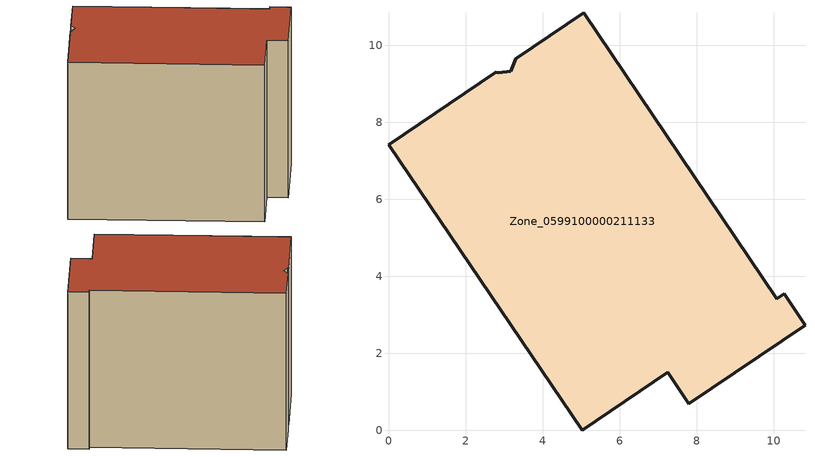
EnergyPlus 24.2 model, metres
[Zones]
Zone_0599100000211133
 floor ground (C_G): 7.25,1.5 5.03,0 0,7.42 2.79,9.3 2.86,9.28 3.17,9.32 3.3,9.65 5.07,10.84 10.09,3.41 10.28,3.54 10.82,2.73 7.8,0.69 z0
 wall outside (C_F): 2.79,9.3 0,7.42 5.03,0 7.25,1.5 7.8,0.69 10.82,2.73 10.28,3.54 10.09,3.41 5.07,10.84 3.3,9.65 3.17,9.32 2.86,9.28 2.79,9.3 z0:7.85
 roof outside (C_R): 3.17,9.32 2.86,9.28 2.79,9.3 0,7.42 5.03,0 7.25,1.5 7.8,0.69 10.82,2.73 10.28,3.54 10.09,3.41 5.07,10.84 3.3,9.65 z7.85
[BUILDING]
Pand.0599100000211133: North Axis=0; Terrain=City; Loads Convergence Tolerance Value=0.04; Temperature Convergence Tolerance Value=0.4; Solar Distribution=FullExterior; Maximum Number of Warmup Days=25; Minimum Number of Warmup Days=1
[Site:Location]
Rotterdam.The.Hague.AP_ZH_NLD Design_Conditions: Latitude=51.96; Longitude=4.45; Time Zone=1; Elevation=-4.5
[SITE:GROUNDTEMPERATURE:BUILDINGSURFACE]
18, 18, 18, 18, 18, 18, 18, 18, 18, 18, 18, 18
[MATERIAL] Thermal Absorptance=0.9; Solar Absorptance=0.7; Visible Absorptance=0.7
Name | Roughness | Thickness | Conductivity | Density | Specific Heat
G.TI.1965-1974 | MediumSmooth | 0.15 | 0.882353 | 540 | 1210
F.TI.1965-1974 | Rough | 0.3 | 0.697674 | 1920 | 840
R.TI.1965-1974 | MediumRough | 0.2 | 0.232558 | 1500 | 1000
[CONSTRUCTION]
C_G: G.TI.1965-1974
C_F: F.TI.1965-1974
C_R: R.TI.1965-1974
[ZONE]
Zone_0599100000211133: Type=1; Multiplier=1; Ceiling Height=Autocalculate; Volume=Autocalculate; Floor Area=autocalculate; Part of Total Floor Area=Yes
[ZONEINFILTRATION:DESIGNFLOWRATE]
Infil_Zone_0599100000211133: Zone or ZoneList or Space or SpaceList=Zone_0599100000211133; Schedule=AlwaysOn; Design Flow Rate Calculation Method=Flow/Area; Flow Rate per Floor Area=0.003; Constant Term Coefficient=1; Temperature Term Coefficient=0; Velocity Term Coefficient=0; Velocity Squared Term Coefficient=0
[HVACTEMPLATE:ZONE:IDEALLOADSAIRSYSTEM]
Zone_0599100000211133: Maximum Heating Supply Air Temperature=50; Minimum Cooling Supply Air Temperature=13; Maximum Heating Supply Air Humidity Ratio=0.0156; Minimum Cooling Supply Air Humidity Ratio=0.0077; Heating Limit=NoLimit; Cooling Limit=NoLimit; Dehumidification Control Type=ConstantSensibleHeatRatio; Cooling Sensible Heat Ratio=0.7; Dehumidification Setpoint=60; Humidification Control Type=None; Humidification Setpoint=30; Outdoor Air Method=None; Outdoor Air Flow Rate per Person=0.00944; Outdoor Air Flow Rate per Zone Floor Area=0; Outdoor Air Flow Rate per Zone=0; Demand Controlled Ventilation Type=None; Outdoor Air Economizer Type=NoEconomizer; Heat Recovery Type=None; Sensible Heat Recovery Effectiveness=0.7; Latent Heat Recovery Effectiveness=0.65
[ZONECONTROL:THERMOSTAT]
ThermostatControl_Zone_0599100000211133: Zone or ZoneList=Zone_0599100000211133; Control Type Schedule=DualSetpointControlType; Control 1=Thermostat_Zone_0599100000211133; Temperature Difference Between Cutout And Setpoint=0
[THERMOSTATSETPOINT:DUALSETPOINT]
Thermostat_Zone_0599100000211133: Heating Setpoint Temperature Schedule=HeatingSetpoint_Zone_0599100000211133; Cooling Setpoint Temperature Schedule=CoolingSetpoint_Zone_0599100000211133
[SCHEDULE:COMPACT]
HeatingSetpoint_Zone_0599100000211133: Through: 12/31, For: AllDays, Until: 24:00, 21
CoolingSetpoint_Zone_0599100000211133: Through: 12/31, For: AllDays, Until: 24:00, 24
DualSetpointControlType: Through: 12/31, For: AllDays, Until: 24:00, 4
AlwaysOn: Through: 12/31, For: AllDays, Until: 24:00, 1
